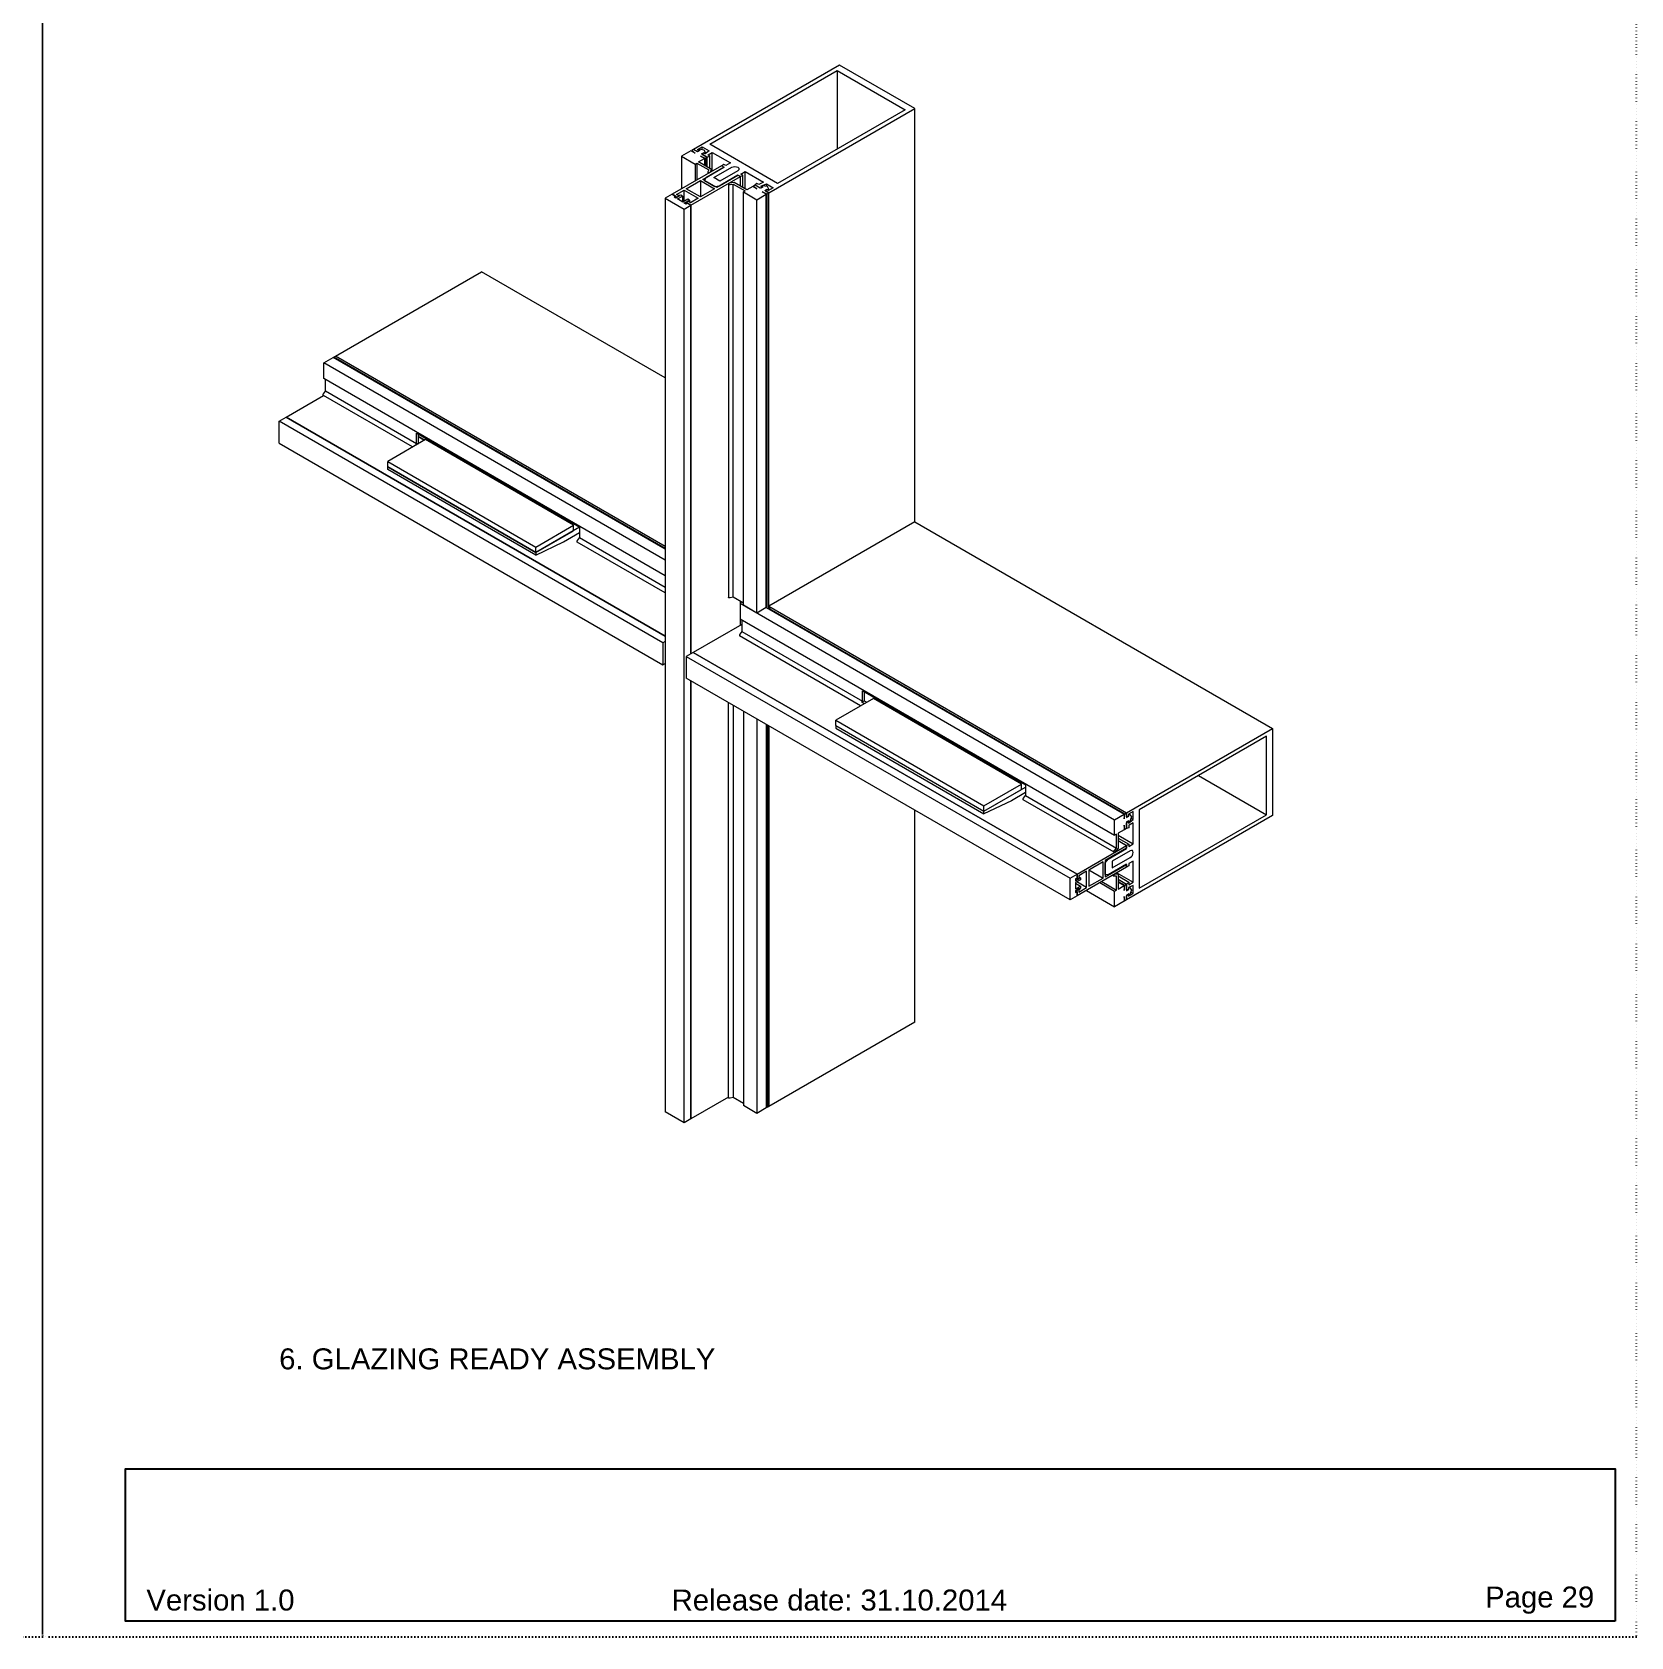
# Model space of a CAD drawing. Header units: millimetres. Extents: x -17234 to -8874, y -2869 to 1211.
# Drawn here: x -14959 to -14197, y -1849 to -1084 of the extents above; entities that cross this region are included whole.
import ezdxf

# ---------------------------------------------------------------- set-up
doc = ezdxf.new("R2010")
doc.units = ezdxf.units.MM
doc.linetypes.add('ACAD_ISO07W100', pattern=[3, 0, -3])
doc.layers.get('Defpoints').update_dxf_attribs({"linetype": 'ACAD_ISO07W100', "true_color": 0x105689})
doc.layers.add('Profile View', color=9, linetype='Continuous')
doc.layers.add('Text', color=2, linetype='Continuous')
doc.styles.get("Standard").update_dxf_attribs({"font": 'arial.ttf'})

msp = doc.modelspace()

# ---------------------------------------------------------------- linework, layer by layer
at = {"layer": 'Defpoints', "color": 1, "ltscale": 0.5}
for points in [[(-15714.331, -829.239), (-14954.331, -829.239), (-14954.331, -1849.239), (-15714.331, -1849.239), (-15714.331, -829.239)], [(-14954.331, -829.239), (-14194.331, -829.239), (-14194.331, -1849.239), (-14954.331, -1849.239), (-14954.331, -829.239)]]:
    msp.add_lwpolyline(points, dxfattribs=at)
at = {"layer": 'Profile View', "lineweight": 0, "extrusion": (-9.64506e-14, 0.816497, 0.57735)}
for p, q in [((-14574.331, -1099.958), (-14643.928, -1140.139)), ((-14538.41, -1120.697), (-14574.331, -1099.958)), ((-14636.149, -1137.69), (-14575.391, -1102.611)), ((-14575.391, -1102.611), (-14575.391, -1140.007)), ((-14575.391, -1102.611), (-14543.006, -1121.309)), ((-14608.007, -1160.878), (-14538.41, -1120.697)), ((-14543.006, -1121.309), (-14603.764, -1156.388)), ((-14538.41, -1317.717), (-14538.41, -1120.697)), ((-14641.948, -1140.221), (-14639.685, -1138.915)), ((-14639.685, -1140.317), (-14639.685, -1138.915)), ((-14639.685, -1138.915), (-14636.444, -1140.786)), ((-14603.764, -1156.388), (-14636.149, -1137.69)), ((-14645.098, -1140.815), (-14649.584, -1143.405)), ((-14649.584, -1143.405), (-14649.584, -1158.96)), ((-14649.584, -1143.405), (-14643.13, -1147.132)), ((-14643.155, -1141.937), (-14645.098, -1140.815)), ((-14643.928, -1140.139), (-14644.755, -1140.617)), ((-14644.755, -1140.617), (-14643.155, -1141.937)), ((-14644.755, -1140.617), (-14644.755, -1141.013)), ((-14641.984, -1141.261), (-14643.928, -1140.139)), ((-14643.928, -1140.139), (-14642.317, -1141.069)), ((-14643.13, -1147.132), (-14642.282, -1146.642)), ((-14643.13, -1147.132), (-14643.13, -1155.233)), ((-14642.317, -1141.069), (-14641.152, -1140.681)), ((-14642.282, -1146.642), (-14642.282, -1154.744)), ((-14642.282, -1146.642), (-14636.619, -1149.911)), ((-14640.951, -1140.665), (-14641.984, -1141.261)), ((-14641.152, -1140.681), (-14641.948, -1140.221)), ((-14641.323, -1140.063), (-14641.658, -1140.257)), ((-14641.658, -1140.257), (-14640.951, -1140.665)), ((-14641.658, -1140.257), (-14641.658, -1140.388)), ((-14641.433, -1146.152), (-14638.644, -1144.541)), ((-14635.281, -1149.704), (-14641.433, -1146.152)), ((-14638.756, -1140.461), (-14641.323, -1140.063)), ((-14641.152, -1140.781), (-14641.152, -1140.681)), ((-14638.644, -1144.541), (-14640.587, -1143.419)), ((-14640.587, -1143.419), (-14638.301, -1144.344)), ((-14640.143, -1142.324), (-14639.11, -1141.728)), ((-14637.473, -1143.866), (-14640.143, -1142.324)), ((-14639.137, -1141.844), (-14639.81, -1142.516)), ((-14639.81, -1142.516), (-14637.473, -1143.866)), ((-14638.307, -1142.323), (-14639.137, -1141.844)), ((-14639.11, -1141.728), (-14639.11, -1141.859)), ((-14639.11, -1141.728), (-14638.403, -1142.136)), ((-14638.068, -1141.943), (-14638.756, -1140.461)), ((-14638.644, -1144.541), (-14638.644, -1147.762)), ((-14638.403, -1142.136), (-14638.068, -1141.943)), ((-14638.403, -1142.136), (-14638.403, -1142.268)), ((-14636.444, -1140.786), (-14638.307, -1142.323)), ((-14638.301, -1144.344), (-14637.473, -1143.866)), ((-14638.301, -1144.344), (-14638.301, -1147.96)), ((-14638.068, -1142.126), (-14638.068, -1141.943)), ((-14637.473, -1143.866), (-14636.129, -1143.417)), ((-14637.473, -1143.866), (-14637.473, -1148.438)), ((-14637.473, -1148.438), (-14637.473, -1143.866)), ((-14636.963, -1142.732), (-14635.018, -1141.609)), ((-14636.129, -1143.417), (-14636.963, -1142.936)), ((-14636.129, -1149.215), (-14636.129, -1143.417)), ((-14635.018, -1150.55), (-14635.018, -1141.609)), ((-14635.018, -1141.609), (-14626.321, -1146.631)), ((-14629.396, -1147.304), (-14630.457, -1147.917)), ((-14628.442, -1147.855), (-14629.396, -1147.304)), ((-14626.321, -1146.631), (-14628.442, -1147.855)), ((-14630.526, -1147.956), (-14654.075, -1161.552)), ((-14647.33, -1158.965), (-14640.533, -1155.041)), ((-14645.094, -1166.737), (-14621.546, -1153.141)), ((-14640.533, -1155.041), (-14640.533, -1162.797)), ((-14640.533, -1155.041), (-14633.816, -1158.919)), ((-14639.473, -1154.428), (-14629.395, -1148.61)), ((-14632.755, -1158.306), (-14639.473, -1154.428)), ((-14638, -1153.715), (-14638.573, -1154.948)), ((-14638.573, -1154.948), (-14633.655, -1157.787)), ((-14629.207, -1148.638), (-14638, -1153.715)), ((-14637.051, -1150.887), (-14637.051, -1151.724)), ((-14636.619, -1149.911), (-14637.031, -1150.798)), ((-14635.872, -1150.977), (-14635.281, -1149.704)), ((-14635.281, -1149.704), (-14635.281, -1150.702)), ((-14634.161, -1153.607), (-14625.605, -1148.665)), ((-14631.332, -1155.239), (-14634.161, -1153.607)), ((-14622.677, -1152.488), (-14632.755, -1158.306)), ((-14631.519, -1157.456), (-14622.727, -1152.38)), ((-14622.769, -1150.298), (-14631.332, -1155.239)), ((-14629.395, -1148.61), (-14630.526, -1147.956)), ((-14630.457, -1147.996), (-14630.457, -1147.917)), ((-14630.457, -1147.917), (-14629.207, -1148.638)), ((-14629.395, -1148.61), (-14629.395, -1148.746)), ((-14622.727, -1152.38), (-14621.477, -1153.101)), ((-14622.727, -1152.38), (-14622.727, -1152.516)), ((-14621.546, -1153.141), (-14622.677, -1152.488)), ((-14621.546, -1157.634), (-14621.546, -1153.141)), ((-14621.477, -1153.101), (-14620.416, -1152.489)), ((-14621.477, -1157.674), (-14621.477, -1153.101)), ((-14621.371, -1151.938), (-14619.25, -1150.713)), ((-14620.416, -1152.489), (-14621.371, -1151.938)), ((-14620.416, -1158.286), (-14620.416, -1152.489)), ((-14619.25, -1158.96), (-14619.25, -1150.713)), ((-14619.25, -1150.713), (-14610.552, -1155.735)), ((-14654.075, -1161.552), (-14657.398, -1163.471)), ((-14652.413, -1162.511), (-14654.075, -1161.552)), ((-14654.075, -1161.552), (-14651.956, -1162.775)), ((-14653.12, -1162.92), (-14652.413, -1162.511)), ((-14652.413, -1162.511), (-14652.413, -1163.328)), ((-14650.539, -1162.369), (-14652.307, -1163.389)), ((-14652.059, -1161.695), (-14648.391, -1159.577)), ((-14650.893, -1162.369), (-14652.059, -1161.695)), ((-14651.956, -1162.775), (-14651.465, -1162.699)), ((-14651.956, -1163.187), (-14651.956, -1162.775)), ((-14651.6, -1163.797), (-14649.195, -1162.409)), ((-14651.465, -1162.699), (-14650.893, -1162.369)), ((-14651.465, -1162.903), (-14651.465, -1162.699)), ((-14649.971, -1161.962), (-14650.975, -1162.117)), ((-14650.975, -1162.117), (-14650.975, -1162.321)), ((-14650.975, -1162.117), (-14650.539, -1162.369)), ((-14650.893, -1162.573), (-14650.893, -1162.369)), ((-14649.195, -1162.409), (-14649.971, -1161.962)), ((-14649.195, -1162.409), (-14649.195, -1165.185)), ((-14648.391, -1164.966), (-14648.391, -1159.577)), ((-14648.391, -1159.577), (-14641.674, -1163.456)), ((-14640.613, -1162.843), (-14647.33, -1158.965)), ((-14633.816, -1158.919), (-14640.613, -1162.843)), ((-14633.655, -1157.787), (-14631.519, -1157.456)), ((-14631.519, -1157.593), (-14631.519, -1157.456)), ((-14627.222, -1156.562), (-14627.222, -1353.583)), ((-14624.573, -1155.886), (-14626.778, -1156.227)), ((-14626.467, -1156.897), (-14624.931, -1156.659)), ((-14624.931, -1353.68), (-14624.931, -1156.659)), ((-14624.931, -1156.659), (-14619.269, -1159.928)), ((-14618.42, -1159.438), (-14624.573, -1155.886)), ((-14619.269, -1159.928), (-14620.117, -1160.418)), ((-14620.117, -1357.439), (-14620.117, -1160.418)), ((-14620.117, -1160.418), (-14613.663, -1164.144)), ((-14615.631, -1157.828), (-14618.42, -1159.438)), ((-14613.688, -1158.95), (-14615.631, -1157.828)), ((-14614.461, -1157.152), (-14615.288, -1157.63)), ((-14615.288, -1157.63), (-14613.688, -1158.95)), ((-14615.288, -1158.026), (-14615.288, -1157.63)), ((-14613.755, -1156.335), (-14614.531, -1157.111)), ((-14614.531, -1157.193), (-14614.531, -1157.111)), ((-14614.531, -1157.111), (-14612.124, -1158.501)), ((-14611.791, -1158.694), (-14614.461, -1157.152)), ((-14612.673, -1156.959), (-14613.755, -1156.335)), ((-14613.663, -1164.144), (-14609.177, -1161.554)), ((-14610.552, -1155.735), (-14612.673, -1156.959)), ((-14612.124, -1158.501), (-14610.958, -1158.113)), ((-14610.757, -1158.097), (-14611.791, -1158.694)), ((-14611.788, -1157.634), (-14609.126, -1156.558)), ((-14610.958, -1158.113), (-14611.788, -1157.634)), ((-14611.13, -1157.496), (-14611.465, -1157.689)), ((-14611.465, -1157.821), (-14611.465, -1157.689)), ((-14611.465, -1157.689), (-14610.757, -1158.097)), ((-14608.563, -1157.893), (-14611.13, -1157.496)), ((-14609.177, -1161.554), (-14611.12, -1160.432)), ((-14611.12, -1160.432), (-14608.834, -1161.356)), ((-14610.958, -1158.213), (-14610.958, -1158.113)), ((-14609.95, -1159.756), (-14608.917, -1159.16)), ((-14608.007, -1160.878), (-14609.95, -1159.756)), ((-14608.944, -1159.276), (-14609.617, -1159.949)), ((-14609.617, -1159.949), (-14608.007, -1160.878)), ((-14609.177, -1358.575), (-14609.177, -1161.554)), ((-14609.126, -1157.806), (-14609.126, -1156.558)), ((-14609.126, -1156.558), (-14605.885, -1158.429)), ((-14608.148, -1159.735), (-14608.944, -1159.276)), ((-14608.917, -1159.292), (-14608.917, -1159.16)), ((-14608.917, -1159.16), (-14608.209, -1159.568)), ((-14608.834, -1161.356), (-14608.007, -1160.878)), ((-14608.834, -1358.773), (-14608.834, -1161.356)), ((-14607.875, -1159.375), (-14608.563, -1157.893)), ((-14608.209, -1159.568), (-14607.875, -1159.375)), ((-14608.209, -1159.7), (-14608.209, -1159.568)), ((-14605.885, -1158.429), (-14608.148, -1159.735)), ((-14608.007, -1359.251), (-14608.007, -1160.878)), ((-14608.007, -1359.251), (-14608.007, -1160.878)), ((-14607.875, -1159.578), (-14607.875, -1159.375)), ((-14657.398, -1163.471), (-14657.398, -1598.99)), ((-14657.398, -1163.471), (-14648.418, -1168.656)), ((-14652.307, -1163.389), (-14653.12, -1162.92)), ((-14648.983, -1165.308), (-14651.6, -1163.797)), ((-14646.579, -1163.92), (-14648.983, -1165.308)), ((-14648.418, -1168.656), (-14645.094, -1166.737)), ((-14648.418, -1604.175), (-14648.418, -1168.656)), ((-14648.276, -1165.716), (-14646.508, -1164.696)), ((-14647.463, -1166.186), (-14648.276, -1165.716)), ((-14646.756, -1165.777), (-14647.463, -1166.186)), ((-14647.079, -1165.229), (-14647.212, -1165.514)), ((-14647.212, -1166.04), (-14647.212, -1165.514)), ((-14647.212, -1165.514), (-14645.094, -1166.737)), ((-14646.508, -1164.9), (-14647.079, -1165.229)), ((-14645.094, -1166.737), (-14646.756, -1165.777)), ((-14645.804, -1164.368), (-14646.579, -1163.92)), ((-14646.508, -1164.696), (-14646.508, -1164.9)), ((-14646.508, -1164.696), (-14646.073, -1164.947)), ((-14645.342, -1165.573), (-14646.508, -1164.9)), ((-14646.073, -1164.947), (-14645.804, -1164.368)), ((-14646.073, -1164.947), (-14646.073, -1165.151)), ((-14645.804, -1164.368), (-14645.804, -1165.306)), ((-14641.674, -1163.456), (-14645.342, -1165.573)), ((-14645.094, -1166.737), (-14645.094, -1380.577)), ((-14645.094, -1380.577), (-14645.094, -1166.737)), ((-14613.663, -1361.165), (-14613.663, -1164.144)), ((-14814.552, -1238.65), (-14744.955, -1198.468)), ((-14657.398, -1249.019), (-14744.955, -1198.468)), ((-14815.431, -1239.494), (-14815.38, -1239.128)), ((-14815.38, -1239.128), (-14814.552, -1238.65)), ((-14657.398, -1330.339), (-14815.38, -1239.128)), ((-14657.398, -1329.383), (-14814.552, -1238.65)), ((-14657.398, -1329.383), (-14814.552, -1238.65)), ((-14820.209, -1241.916), (-14815.723, -1239.325)), ((-14657.398, -1335.915), (-14820.209, -1241.916)), ((-14820.209, -1249.368), (-14820.209, -1241.916)), ((-14657.398, -1330.734), (-14815.723, -1239.325)), ((-14657.398, -1343.367), (-14820.209, -1249.368)), ((-14819.361, -1255.417), (-14819.361, -1249.858)), ((-14838.17, -1267.84), (-14820.298, -1257.521)), ((-14777.863, -1282.021), (-14820.422, -1257.449)), ((-14820.334, -1256.628), (-14819.361, -1255.417)), ((-14776.015, -1280.443), (-14819.361, -1255.417)), ((-14841.493, -1269.758), (-14838.17, -1267.84)), ((-14841.493, -1280.128), (-14841.493, -1269.758)), ((-14658.494, -1375.413), (-14841.493, -1269.758)), ((-14657.398, -1372.208), (-14838.17, -1267.84)), ((-14838.17, -1267.84), (-14657.398, -1372.208)), ((-14776.015, -1280.443), (-14776.015, -1275.381)), ((-14776.015, -1275.381), (-14698.233, -1320.288)), ((-14775.167, -1275.871), (-14775.167, -1280.193)), ((-14772.118, -1278.704), (-14775.167, -1276.943)), ((-14775.167, -1277.023), (-14772.187, -1278.744)), ((-14841.493, -1280.128), (-14658.494, -1385.782)), ((-14771.772, -1278.504), (-14789.732, -1288.873)), ((-14776.376, -1280.892), (-14775.167, -1280.193)), ((-14776.376, -1280.892), (-14776.015, -1280.443)), ((-14776.142, -1281.027), (-14776.376, -1280.892)), ((-14775.167, -1280.193), (-14774.932, -1280.329)), ((-14701.061, -1319.329), (-14771.772, -1278.504)), ((-14769.527, -1279.8), (-14768.944, -1279.464)), ((-14789.732, -1288.873), (-14719.022, -1329.698)), ((-14789.732, -1291.466), (-14789.732, -1288.873)), ((-14789.732, -1291.466), (-14719.022, -1332.291)), ((-14719.022, -1332.291), (-14789.732, -1291.466)), ((-14789.732, -1292.686), (-14789.732, -1291.466)), ((-14719.022, -1333.51), (-14789.732, -1292.686)), ((-14719.022, -1329.698), (-14701.061, -1319.329)), ((-14698.233, -1320.288), (-14719.022, -1332.291)), ((-14719.022, -1332.291), (-14701.061, -1321.921)), ((-14705.932, -1327.276), (-14698.233, -1322.831)), ((-14701.061, -1321.921), (-14701.061, -1319.329)), ((-14698.233, -1320.288), (-14698.233, -1325.35)), ((-14538.41, -1317.717), (-14608.007, -1357.899)), ((-14538.41, -1317.717), (-14367.785, -1416.228)), ((-14719.022, -1333.51), (-14705.932, -1327.276)), ((-14719.022, -1332.291), (-14719.022, -1329.698)), ((-14657.398, -1351.571), (-14699.295, -1327.382)), ((-14699.207, -1326.561), (-14698.234, -1325.35)), ((-14657.398, -1348.926), (-14698.233, -1325.35)), ((-14719.022, -1332.291), (-14719.022, -1333.51)), ((-14624.931, -1353.68), (-14626.467, -1353.917)), ((-14620.117, -1356.459), (-14624.931, -1353.68)), ((-14620.824, -1356.051), (-14621.672, -1356.541)), ((-14621.672, -1356.541), (-14443.039, -1459.675)), ((-14621.672, -1356.541), (-14621.672, -1363.994)), ((-14621.546, -1356.468), (-14621.546, -1355.634)), ((-14621.477, -1356.428), (-14621.477, -1355.674)), ((-14613.663, -1361.165), (-14620.117, -1357.439)), ((-14609.177, -1358.575), (-14613.663, -1361.165)), ((-14609.177, -1358.575), (-14438.552, -1457.085)), ((-14608.007, -1357.899), (-14608.007, -1359.251)), ((-14608.007, -1357.899), (-14437.382, -1456.409)), ((-14607.914, -1359.304), (-14607.863, -1358.938)), ((-14607.863, -1358.938), (-14607.035, -1358.46)), ((-14607.863, -1358.938), (-14438.209, -1456.887)), ((-14607.035, -1358.46), (-14437.382, -1456.409)), ((-14620.824, -1366.565), (-14643.998, -1379.944)), ((-14621.672, -1363.994), (-14443.039, -1467.128)), ((-14621.546, -1366.982), (-14621.546, -1364.067)), ((-14621.477, -1366.942), (-14621.477, -1364.106)), ((-14620.824, -1364.483), (-14620.824, -1370.042)), ((-14657.398, -1374.78), (-14658.494, -1375.413)), ((-14658.494, -1375.413), (-14658.494, -1385.782)), ((-14564.194, -1405.383), (-14621.885, -1372.075)), ((-14620.824, -1370.042), (-14621.797, -1371.253)), ((-14620.824, -1370.042), (-14563.317, -1403.244)), ((-14643.998, -1379.944), (-14647.322, -1381.863)), ((-14647.322, -1381.863), (-14647.322, -1392.233)), ((-14647.322, -1381.863), (-14464.322, -1487.518)), ((-14643.998, -1379.944), (-14460.999, -1485.599)), ((-14460.999, -1485.599), (-14643.998, -1379.944)), ((-14658.494, -1385.782), (-14657.398, -1385.15)), ((-14538.41, -1455.113), (-14647.322, -1392.233)), ((-14645.094, -1393.519), (-14645.094, -1602.256)), ((-14645.094, -1602.256), (-14645.094, -1393.519)), ((-14563.317, -1403.244), (-14563.317, -1398.182)), ((-14563.317, -1398.182), (-14485.536, -1443.09)), ((-14562.469, -1398.672), (-14562.469, -1402.995)), ((-14627.222, -1592.081), (-14627.222, -1403.837)), ((-14624.931, -1405.16), (-14624.931, -1592.178)), ((-14558.103, -1401.866), (-14576.063, -1412.235)), ((-14563.679, -1403.693), (-14562.469, -1402.995)), ((-14563.679, -1403.693), (-14563.317, -1403.244)), ((-14562.473, -1404.389), (-14563.679, -1403.693)), ((-14562.469, -1402.995), (-14561.264, -1403.69)), ((-14487.392, -1442.69), (-14558.103, -1401.866)), ((-14555.275, -1402.825), (-14555.858, -1403.162)), ((-14620.117, -1407.939), (-14620.117, -1595.937)), ((-14613.663, -1411.665), (-14613.663, -1599.664)), ((-14609.177, -1414.256), (-14609.177, -1597.073)), ((-14608.834, -1414.453), (-14608.834, -1596.876)), ((-14608.007, -1414.931), (-14608.007, -1596.398)), ((-14608.007, -1596.398), (-14608.007, -1414.931)), ((-14576.063, -1412.235), (-14505.353, -1453.06)), ((-14576.063, -1414.828), (-14576.063, -1412.235)), ((-14576.063, -1414.828), (-14505.353, -1455.652)), ((-14576.063, -1414.828), (-14505.353, -1455.652)), ((-14576.063, -1414.828), (-14576.063, -1416.047)), ((-14576.063, -1416.047), (-14505.353, -1456.872)), ((-14437.382, -1456.409), (-14367.785, -1416.228)), ((-14370.613, -1419.902), (-14431.371, -1454.981)), ((-14370.613, -1457.297), (-14370.613, -1419.902)), ((-14367.785, -1416.228), (-14367.785, -1457.706)), ((-14505.353, -1453.06), (-14487.392, -1442.69)), ((-14505.353, -1455.652), (-14485.536, -1444.211)), ((-14505.353, -1455.652), (-14487.392, -1445.283)), ((-14487.392, -1445.283), (-14487.392, -1442.69)), ((-14485.536, -1443.09), (-14485.536, -1448.151)), ((-14402.999, -1438.6), (-14370.613, -1457.297)), ((-14492.263, -1450.637), (-14505.353, -1456.872)), ((-14505.353, -1455.652), (-14505.353, -1453.06)), ((-14485.536, -1446.753), (-14492.263, -1450.637)), ((-14443.251, -1475.209), (-14486.597, -1450.183)), ((-14486.509, -1449.362), (-14485.536, -1448.151)), ((-14485.536, -1448.151), (-14442.19, -1473.177)), ((-14464.322, -1497.887), (-14538.41, -1455.113)), ((-14538.41, -1556.216), (-14538.41, -1455.113)), ((-14505.353, -1456.872), (-14505.353, -1455.652)), ((-14443.039, -1459.675), (-14438.552, -1457.085)), ((-14443.039, -1467.128), (-14443.039, -1459.675)), ((-14438.552, -1459.329), (-14438.209, -1456.887)), ((-14438.552, -1457.085), (-14438.552, -1459.329)), ((-14438.209, -1456.887), (-14437.382, -1456.409)), ((-14437.382, -1458.269), (-14437.382, -1456.409)), ((-14437.382, -1456.409), (-14437.382, -1458.653)), ((-14367.785, -1457.706), (-14437.382, -1497.887)), ((-14436.462, -1458.023), (-14437.382, -1458.269)), ((-14437.382, -1458.653), (-14436.348, -1458.057)), ((-14437.382, -1458.269), (-14437.382, -1458.269)), ((-14436.348, -1460.182), (-14437.382, -1460.779)), ((-14437.382, -1461.163), (-14436.462, -1460.348)), ((-14437.382, -1460.779), (-14437.382, -1463.862)), ((-14436.549, -1460.298), (-14436.462, -1460.348)), ((-14434.2, -1455.797), (-14436.462, -1457.103)), ((-14436.462, -1457.103), (-14436.462, -1458.023)), ((-14436.462, -1457.174), (-14436.348, -1457.24)), ((-14436.462, -1457.991), (-14436.348, -1458.057)), ((-14436.462, -1461.307), (-14434.2, -1459.54)), ((-14436.462, -1460.348), (-14436.462, -1461.307)), ((-14436.462, -1460.933), (-14436.348, -1460.999)), ((-14436.348, -1457.24), (-14436.014, -1457.047)), ((-14436.348, -1458.057), (-14436.348, -1457.24)), ((-14436.348, -1460.999), (-14436.348, -1460.182)), ((-14436.014, -1460.806), (-14436.348, -1460.999)), ((-14436.189, -1456.946), (-14436.014, -1457.047)), ((-14436.014, -1457.047), (-14435.074, -1458.384)), ((-14435.074, -1458.384), (-14436.014, -1460.806)), ((-14435.28, -1458.916), (-14434.2, -1459.54)), ((-14434.2, -1459.54), (-14434.2, -1455.797)), ((-14431.371, -1454.981), (-14431.371, -1492.376)), ((-14431.371, -1492.376), (-14370.613, -1457.297)), ((-14442.19, -1466.638), (-14443.039, -1467.128)), ((-14442.19, -1473.177), (-14442.19, -1466.638)), ((-14438.552, -1464.538), (-14441.341, -1466.148)), ((-14441.341, -1466.148), (-14441.341, -1473.252)), ((-14441.341, -1467.106), (-14434.2, -1471.229)), ((-14441.341, -1468.453), (-14436.321, -1471.351)), ((-14438.552, -1462.294), (-14438.552, -1464.538)), ((-14438.209, -1464.34), (-14438.552, -1462.294)), ((-14438.552, -1464.142), (-14438.209, -1464.34)), ((-14437.382, -1463.862), (-14438.209, -1464.34)), ((-14437.382, -1463.862), (-14437.382, -1461.163)), ((-14437.382, -1461.163), (-14437.382, -1461.163)), ((-14436.321, -1463.578), (-14437.382, -1463.862)), ((-14437.382, -1463.862), (-14437.382, -1463.862)), ((-14436.321, -1462.615), (-14436.321, -1463.578)), ((-14434.2, -1461.186), (-14436.144, -1462.309)), ((-14434.2, -1471.229), (-14434.2, -1461.186)), ((-14460.999, -1485.599), (-14437.451, -1472.004)), ((-14437.451, -1473.31), (-14447.529, -1479.128)), ((-14446.174, -1478.483), (-14437.382, -1473.407)), ((-14435.604, -1474.486), (-14444.161, -1479.43)), ((-14443.163, -1474.388), (-14442.19, -1473.177)), ((-14441.341, -1473.252), (-14442.739, -1474.991)), ((-14441.341, -1469.677), (-14437.382, -1471.964)), ((-14437.451, -1472.004), (-14441.341, -1469.757)), ((-14437.5, -1473.338), (-14437.382, -1473.407)), ((-14437.451, -1472.004), (-14437.451, -1473.31)), ((-14437.382, -1471.964), (-14436.321, -1471.351)), ((-14437.382, -1473.407), (-14437.382, -1471.964)), ((-14436.321, -1472.454), (-14434.2, -1471.229)), ((-14436.321, -1471.351), (-14436.321, -1472.454)), ((-14437.451, -1482.373), (-14460.999, -1495.969)), ((-14448.589, -1479.741), (-14455.386, -1483.665)), ((-14455.386, -1483.665), (-14455.386, -1491.422)), ((-14455.307, -1483.619), (-14448.589, -1487.498)), ((-14448.589, -1487.498), (-14448.589, -1479.741)), ((-14447.529, -1480.168), (-14446.174, -1478.483)), ((-14447.529, -1479.128), (-14447.529, -1486.885)), ((-14447.529, -1485.846), (-14447.529, -1480.168)), ((-14447.529, -1480.168), (-14447.529, -1480.168)), ((-14447.529, -1486.885), (-14437.451, -1481.067)), ((-14446.293, -1478.415), (-14446.174, -1478.483)), ((-14437.382, -1480.89), (-14446.174, -1485.967)), ((-14444.161, -1482.695), (-14435.6, -1477.755)), ((-14444.161, -1479.43), (-14444.161, -1482.695)), ((-14437.451, -1481.067), (-14437.569, -1480.998)), ((-14437.451, -1481.067), (-14437.451, -1482.373)), ((-14437.451, -1482.293), (-14437.382, -1482.333)), ((-14437.382, -1482.333), (-14437.382, -1480.89)), ((-14436.321, -1481.721), (-14437.382, -1482.333)), ((-14434.2, -1479.394), (-14436.321, -1480.619)), ((-14436.321, -1480.619), (-14436.321, -1481.721)), ((-14434.2, -1489.437), (-14434.2, -1479.394)), ((-14464.322, -1487.518), (-14460.999, -1485.599)), ((-14464.322, -1497.887), (-14464.322, -1487.518)), ((-14460.999, -1487.518), (-14461.706, -1487.926)), ((-14461.706, -1488.865), (-14459.938, -1487.845)), ((-14461.706, -1487.926), (-14461.706, -1488.865)), ((-14459.302, -1488.294), (-14461.706, -1489.682)), ((-14461.706, -1489.682), (-14461.706, -1492.703)), ((-14461.706, -1489.927), (-14459.302, -1491.315)), ((-14461.706, -1492.703), (-14459.302, -1491.315)), ((-14460.999, -1488.045), (-14461.456, -1487.782)), ((-14456.447, -1492.034), (-14461.114, -1489.34)), ((-14460.999, -1485.599), (-14460.999, -1487.518)), ((-14460.999, -1488.045), (-14460.999, -1485.599)), ((-14460.688, -1488.073), (-14460.999, -1488.045)), ((-14460.115, -1487.742), (-14460.688, -1488.073)), ((-14456.447, -1484.277), (-14460.115, -1486.395)), ((-14460.115, -1486.395), (-14460.115, -1487.742)), ((-14460.115, -1486.929), (-14459.302, -1487.398)), ((-14460.115, -1487.239), (-14459.938, -1487.342)), ((-14460.115, -1487.742), (-14459.938, -1487.845)), ((-14459.938, -1487.342), (-14459.302, -1487.398)), ((-14459.938, -1487.845), (-14459.938, -1487.342)), ((-14459.302, -1487.398), (-14459.302, -1488.294)), ((-14459.302, -1491.315), (-14459.302, -1492.21)), ((-14456.447, -1492.034), (-14456.447, -1484.277)), ((-14455.386, -1491.422), (-14448.589, -1487.498)), ((-14450.055, -1489.65), (-14443.039, -1493.701)), ((-14449.206, -1489.16), (-14442.19, -1493.211)), ((-14446.174, -1485.967), (-14447.529, -1485.846)), ((-14447.529, -1485.846), (-14447.529, -1485.846)), ((-14443.976, -1486.14), (-14443.251, -1486.558)), ((-14442.19, -1486.672), (-14443.163, -1486.585)), ((-14442.739, -1485.492), (-14441.341, -1485.617)), ((-14442.205, -1485.118), (-14441.341, -1485.617)), ((-14442.19, -1493.211), (-14442.19, -1486.672)), ((-14441.942, -1484.966), (-14434.2, -1489.437)), ((-14441.341, -1485.617), (-14441.341, -1492.721)), ((-14441.341, -1486.514), (-14436.321, -1489.413)), ((-14441.341, -1488.067), (-14437.382, -1490.353)), ((-14441.341, -1488.149), (-14437.382, -1490.435)), ((-14441.341, -1489.104), (-14438.209, -1490.913)), ((-14441.341, -1489.5), (-14438.552, -1491.111)), ((-14441.341, -1492.721), (-14438.552, -1491.111)), ((-14438.552, -1493.355), (-14438.209, -1490.913)), ((-14438.552, -1491.111), (-14438.552, -1493.355)), ((-14438.209, -1490.913), (-14437.382, -1490.435)), ((-14437.382, -1490.353), (-14436.321, -1489.413)), ((-14437.382, -1493.133), (-14437.382, -1490.353)), ((-14437.382, -1490.435), (-14437.382, -1493.518)), ((-14434.2, -1491.083), (-14436.462, -1491.929)), ((-14436.321, -1489.413), (-14436.321, -1490.661)), ((-14436.321, -1490.661), (-14434.2, -1489.437)), ((-14434.2, -1494.826), (-14434.2, -1491.083)), ((-14460.999, -1495.969), (-14464.322, -1497.887)), ((-14459.938, -1492.499), (-14461.706, -1493.519)), ((-14461.706, -1493.519), (-14461.706, -1494.458)), ((-14461.706, -1493.642), (-14460.999, -1494.05)), ((-14461.706, -1494.458), (-14460.999, -1494.05)), ((-14460.999, -1493.524), (-14461.357, -1493.317)), ((-14460.999, -1493.524), (-14460.686, -1493.134)), ((-14460.999, -1495.969), (-14460.999, -1493.524)), ((-14460.999, -1494.05), (-14460.999, -1495.969)), ((-14460.686, -1493.134), (-14460.863, -1493.032)), ((-14460.686, -1493.134), (-14460.115, -1492.805)), ((-14460.115, -1492.805), (-14460.292, -1492.703)), ((-14460.115, -1494.152), (-14456.447, -1492.034)), ((-14460.115, -1492.805), (-14460.115, -1494.152)), ((-14460.115, -1492.899), (-14459.938, -1493.002)), ((-14459.302, -1492.21), (-14459.938, -1493.002)), ((-14459.938, -1493.002), (-14459.938, -1492.499)), ((-14456.509, -1493.376), (-14443.039, -1501.153)), ((-14443.039, -1493.701), (-14442.19, -1493.211)), ((-14443.039, -1501.153), (-14443.039, -1493.701)), ((-14438.552, -1498.563), (-14443.039, -1501.153)), ((-14438.552, -1496.319), (-14438.552, -1498.563)), ((-14438.209, -1498.365), (-14438.552, -1496.319)), ((-14438.552, -1498.167), (-14438.209, -1498.365)), ((-14437.382, -1497.887), (-14438.209, -1498.365)), ((-14436.462, -1492.887), (-14437.382, -1493.133)), ((-14437.382, -1493.518), (-14436.348, -1492.921)), ((-14437.382, -1493.133), (-14437.382, -1493.133)), ((-14436.348, -1495.047), (-14437.382, -1495.643)), ((-14437.382, -1496.028), (-14436.462, -1495.213)), ((-14437.382, -1495.643), (-14437.382, -1497.887)), ((-14437.382, -1497.887), (-14437.382, -1496.028)), ((-14437.382, -1496.028), (-14437.382, -1496.028)), ((-14437.382, -1497.887), (-14437.382, -1497.887)), ((-14436.549, -1495.163), (-14436.462, -1495.213)), ((-14436.462, -1491.929), (-14436.462, -1492.887)), ((-14436.462, -1492.039), (-14436.348, -1492.105)), ((-14436.462, -1492.855), (-14436.348, -1492.921)), ((-14436.462, -1496.132), (-14434.2, -1494.826)), ((-14436.462, -1495.213), (-14436.462, -1496.132)), ((-14436.462, -1495.797), (-14436.348, -1495.863)), ((-14436.348, -1492.105), (-14436.014, -1491.912)), ((-14436.348, -1492.921), (-14436.348, -1492.105)), ((-14436.348, -1495.863), (-14436.348, -1495.047)), ((-14436.014, -1495.67), (-14436.348, -1495.863)), ((-14436.172, -1491.82), (-14436.014, -1491.912)), ((-14436.014, -1491.912), (-14435.074, -1493.248)), ((-14435.074, -1493.248), (-14436.014, -1495.67)), ((-14435.414, -1494.124), (-14434.2, -1494.826)), ((-14538.41, -1556.216), (-14608.007, -1596.398)), ((-14627.222, -1591.938), (-14645.094, -1602.256)), ((-14624.931, -1592.178), (-14626.467, -1592.416)), ((-14620.117, -1594.958), (-14624.931, -1592.178)), ((-14613.663, -1599.664), (-14620.117, -1595.937)), ((-14609.177, -1597.073), (-14613.663, -1599.664)), ((-14608.834, -1596.876), (-14609.177, -1596.737)), ((-14608.007, -1596.398), (-14608.834, -1596.876)), ((-14648.418, -1604.175), (-14657.398, -1598.99)), ((-14645.094, -1602.256), (-14648.418, -1604.175))]:
    msp.add_line(p, q, dxfattribs=at)
at = {"layer": 'Profile View', "lineweight": 0, "extrusion": (4.91609e-17, -5.55112e-17, -1)}
msp.add_ellipse((-14636.786, -1142.834), major_axis=(-0.25, 0), ratio=0.5773503, start_param=-0.7853976, end_param=0.7853982, dxfattribs=at)
at = {"layer": 'Profile View', "lineweight": 0}
for centre, major_axis, start_param, end_param in [((-14636.451, -1150.887), (-0.6, 0), -0.2617994, 2.8797933), ((-14626.622, -1156.562), (-0.6, 0), -1.3089969, 1.8325957), ((-14621.585, -1371.555), (-0.3, -0.52), -1.8325957, 0), ((-14436.144, -1462.513), (-0.125, -0.217), -2.3561945, -0.7853987), ((-14435.616, -1476.129), (1.002, 1.735), -2.3446296, 0.7764243)]:
    msp.add_ellipse(centre, major_axis=major_axis, ratio=0.5773503, start_param=start_param, end_param=end_param, dxfattribs=at)
at = {"layer": 'Profile View', "lineweight": 0, "extrusion": (7.46009e-17, 1.66533e-16, -1)}
msp.add_ellipse((-14624.202, -1149.49), major_axis=(2.003, 0), ratio=0.5773503, start_param=-2.3472207, end_param=0.7738333, dxfattribs=at)
at = {"layer": 'Profile View', "lineweight": 0, "extrusion": (-5.17926e-17, -3.41963e-17, -1)}
msp.add_ellipse((-14820.122, -1256.93), major_axis=(-0.3, -0.52), ratio=0.5773503, start_param=0, end_param=1.8325957, dxfattribs=at)
at = {"layer": 'Profile View', "lineweight": 0, "extrusion": (-2.57628e-17, 3.99467e-16, -1)}
for centre, start_param in [((-14698.995, -1326.862), 0), ((-14486.297, -1449.664), 0), ((-14442.951, -1474.689), -1.3089969)]:
    msp.add_ellipse(centre, major_axis=(-0.3, -0.52), ratio=0.5773503, start_param=start_param, end_param=1.8325957, dxfattribs=at)
at = {"layer": 'Profile View', "lineweight": 0, "extrusion": (4.91609e-17, -1.66533e-16, -1)}
msp.add_ellipse((-14626.622, -1353.583), major_axis=(-0.6, 0), ratio=0.5773503, start_param=-1.8325957, end_param=0, dxfattribs=at)
at = {"layer": 'Profile View', "lineweight": 0, "extrusion": (-2.47807e-16, 1.48742e-17, -1)}
msp.add_ellipse((-14442.951, -1486.039), major_axis=(-0.3, -0.52), ratio=0.5773503, start_param=-0.2617994, end_param=2.8797933, dxfattribs=at)
at = {"layer": 'Profile View', "lineweight": 0, "extrusion": (2.13719e-16, -2.77556e-16, -1)}
msp.add_ellipse((-14626.622, -1592.081), major_axis=(-0.6, 0), ratio=0.5773503, start_param=-1.8325957, end_param=0, dxfattribs=at)
at = {"layer": 'Text', "ltscale": 0.5}
msp.add_lwpolyline([(-14204.331, -1841.739), (-14914.825, -1841.739), (-14914.825, -1769.177), (-14204.331, -1769.177)], close=True, dxfattribs=at)

# ---------------------------------------------------------------- texts
at = {"layer": 'Text', "color": 1, "ltscale": 0.5, "char_height": 10}
for s, width, insert, attachment_point in [('6. GLAZING READY ASSEMBLY', 528.97966, (-14841.493, -1711.696), 1), ('Version 1.0', 70.1, (-14904.825, -1831.739), 4), ('Release date: 31.10.2014', 159.43151, (-14574.331, -1831.739), 5), ('Page 29', 51.53247, (-14214.331, -1831.739), 6)]:
    msp.add_mtext_dynamic_manual_height_columns(s, width=width, gutter_width=12.5, heights=[0], dxfattribs=dict(at, insert=insert, attachment_point=attachment_point))

doc.saveas('drawing.dxf')
